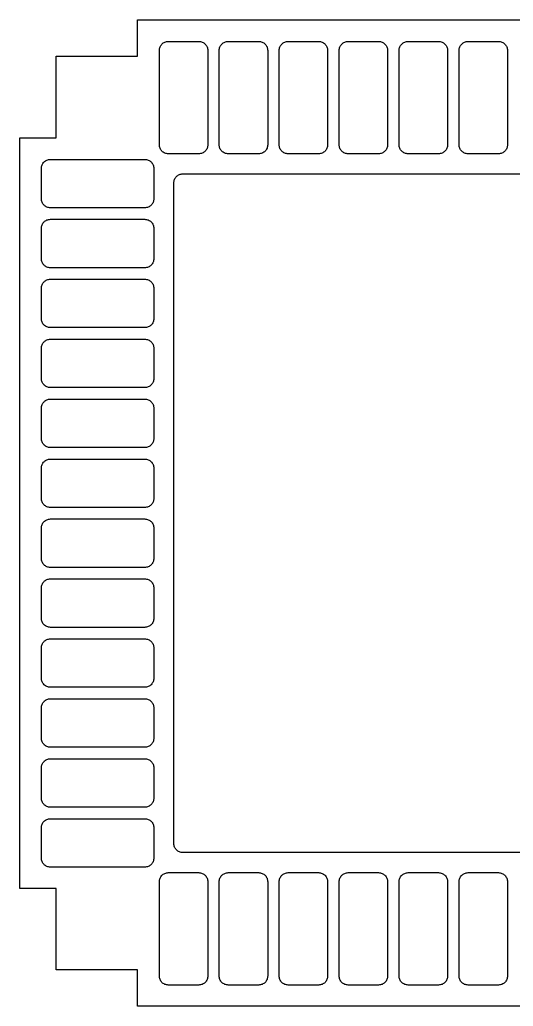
# Model space of a CAD drawing. Extents: x 0 to 143, y 0 to 190.
# Drawn here: x 108.19 to 112.31, y 103.89 to 112.12 of the extents above; entities that cross this region are included whole.
import ezdxf

# ---------------------------------------------------------------- set-up
doc = ezdxf.new("R2010")
doc.units = 0

msp = doc.modelspace()

# ---------------------------------------------------------------- linework, layer by layer
at = {"layer": 'Layer 1', "color": 7}
for points in [[(109.17174, 112.11774), (115.43538, 112.11774)], [(109.17174, 111.81294), (109.17174, 112.11774)], [(108.49356, 111.81294), (109.17174, 111.81294)], [(108.49356, 111.13222), (108.49356, 111.81294)], [(108.18876, 111.13222), (108.49356, 111.13222)], [(108.18876, 104.87112), (108.18876, 111.13222)], [(108.49356, 104.87112), (108.18876, 104.87112)], [(108.49356, 104.19294), (108.49356, 104.87112)], [(109.17174, 104.19294), (108.49356, 104.19294)], [(109.17174, 103.88814), (109.17174, 104.19294)], [(115.43538, 103.88814), (109.17174, 103.88814)]]:
    msp.add_lwpolyline(points, dxfattribs=at)
at = {"layer": 'Layer 1', "color": 16}
for points in [[(109.689392, 111.936384), (109.696758, 111.935368), (109.70387, 111.93359), (109.710728, 111.93105), (109.717332, 111.928002), (109.723682, 111.924192), (109.729524, 111.919874), (109.735112, 111.914794), (109.739938, 111.90946), (109.744256, 111.903364), (109.748066, 111.897268), (109.751368, 111.89041), (109.753654, 111.883552), (109.755686, 111.87644), (109.756702, 111.869074), (109.756956, 111.861708), (109.756956, 111.074308), (109.756702, 111.066942), (109.755686, 111.05983), (109.753654, 111.052718), (109.751368, 111.045606), (109.748066, 111.039002), (109.744256, 111.032652), (109.739938, 111.02681), (109.735112, 111.021476), (109.729524, 111.016396), (109.723682, 111.012078), (109.717332, 111.008268), (109.710728, 111.00522), (109.70387, 111.00268), (109.696758, 111.000902), (109.689392, 110.999886), (109.682026, 110.999378), (109.428026, 110.999378), (109.42066, 110.999886), (109.413294, 111.000902), (109.406182, 111.00268), (109.399324, 111.00522), (109.39272, 111.008268), (109.38637, 111.012078), (109.380528, 111.016396), (109.37494, 111.021476), (109.370114, 111.02681), (109.365542, 111.032652), (109.361732, 111.039002), (109.358684, 111.045606), (109.356144, 111.052718), (109.354366, 111.05983), (109.35335, 111.066942), (109.353096, 111.074308), (109.353096, 111.861708), (109.35335, 111.869074), (109.354366, 111.87644), (109.356144, 111.883552), (109.358684, 111.89041), (109.361732, 111.897268), (109.365542, 111.903364), (109.370114, 111.90946), (109.37494, 111.914794), (109.380528, 111.919874), (109.38637, 111.924192), (109.39272, 111.928002), (109.399324, 111.93105), (109.406182, 111.93359), (109.413294, 111.935368), (109.42066, 111.936384), (109.428026, 111.936892), (109.682026, 111.936892), (109.689392, 111.936384)], [(110.189264, 111.936384), (110.19663, 111.935368), (110.203742, 111.93359), (110.2106, 111.93105), (110.217458, 111.928002), (110.223554, 111.924192), (110.22965, 111.919874), (110.234984, 111.914794), (110.240064, 111.90946), (110.244382, 111.903364), (110.248192, 111.897268), (110.25124, 111.89041), (110.25378, 111.883552), (110.255558, 111.87644), (110.256574, 111.869074), (110.257082, 111.861708), (110.257082, 111.074308), (110.256574, 111.066942), (110.255558, 111.05983), (110.25378, 111.052718), (110.25124, 111.045606), (110.248192, 111.039002), (110.244382, 111.032652), (110.240064, 111.02681), (110.234984, 111.021476), (110.22965, 111.016396), (110.223554, 111.012078), (110.217458, 111.008268), (110.2106, 111.00522), (110.203742, 111.00268), (110.19663, 111.000902), (110.189264, 110.999886), (110.181898, 110.999378), (109.927898, 110.999378), (109.920532, 110.999886), (109.91342, 111.000902), (109.906308, 111.00268), (109.899196, 111.00522), (109.892592, 111.008268), (109.886242, 111.012078), (109.8804, 111.016396), (109.875066, 111.021476), (109.869986, 111.02681), (109.865668, 111.032652), (109.861858, 111.039002), (109.85881, 111.045606), (109.85627, 111.052718), (109.854492, 111.05983), (109.853476, 111.066942), (109.852968, 111.074308), (109.852968, 111.861708), (109.853476, 111.869074), (109.854492, 111.87644), (109.85627, 111.883552), (109.85881, 111.89041), (109.861858, 111.897268), (109.865668, 111.903364), (109.869986, 111.90946), (109.875066, 111.914794), (109.8804, 111.919874), (109.886242, 111.924192), (109.892592, 111.928002), (109.899196, 111.93105), (109.906308, 111.93359), (109.91342, 111.935368), (109.920532, 111.936384), (109.927898, 111.936892), (110.181898, 111.936892), (110.189264, 111.936384)], [(110.68939, 111.936384), (110.696756, 111.935368), (110.703868, 111.93359), (110.710726, 111.93105), (110.71733, 111.928002), (110.72368, 111.924192), (110.729522, 111.919874), (110.73511, 111.914794), (110.739936, 111.90946), (110.744254, 111.903364), (110.748064, 111.897268), (110.751366, 111.89041), (110.753652, 111.883552), (110.755684, 111.87644), (110.7567, 111.869074), (110.756954, 111.861708), (110.756954, 111.074308), (110.7567, 111.066942), (110.755684, 111.05983), (110.753652, 111.052718), (110.751366, 111.045606), (110.748064, 111.039002), (110.744254, 111.032652), (110.739936, 111.02681), (110.73511, 111.021476), (110.729522, 111.016396), (110.72368, 111.012078), (110.71733, 111.008268), (110.710726, 111.00522), (110.703868, 111.00268), (110.696756, 111.000902), (110.68939, 110.999886), (110.682024, 110.999378), (110.428024, 110.999378), (110.420658, 110.999886), (110.413292, 111.000902), (110.40618, 111.00268), (110.399322, 111.00522), (110.392718, 111.008268), (110.386368, 111.012078), (110.380526, 111.016396), (110.374938, 111.021476), (110.370112, 111.02681), (110.36554, 111.032652), (110.361984, 111.039002), (110.358682, 111.045606), (110.356142, 111.052718), (110.354364, 111.05983), (110.353348, 111.066942), (110.353094, 111.074308), (110.353094, 111.861708), (110.353348, 111.869074), (110.354364, 111.87644), (110.356142, 111.883552), (110.358682, 111.89041), (110.361984, 111.897268), (110.36554, 111.903364), (110.370112, 111.90946), (110.374938, 111.914794), (110.380526, 111.919874), (110.386368, 111.924192), (110.392718, 111.928002), (110.399322, 111.93105), (110.40618, 111.93359), (110.413292, 111.935368), (110.420658, 111.936384), (110.428024, 111.936892), (110.682024, 111.936892), (110.68939, 111.936384)], [(111.189262, 111.936384), (111.196628, 111.935368), (111.20374, 111.93359), (111.210598, 111.93105), (111.217456, 111.928002), (111.223552, 111.924192), (111.229648, 111.919874), (111.234982, 111.914794), (111.240062, 111.90946), (111.24438, 111.903364), (111.24819, 111.897268), (111.251238, 111.89041), (111.253778, 111.883552), (111.255556, 111.87644), (111.256572, 111.869074), (111.25708, 111.861708), (111.25708, 111.074308), (111.256572, 111.066942), (111.255556, 111.05983), (111.253778, 111.052718), (111.251238, 111.045606), (111.24819, 111.039002), (111.24438, 111.032652), (111.240062, 111.02681), (111.234982, 111.021476), (111.229648, 111.016396), (111.223552, 111.012078), (111.217456, 111.008268), (111.210598, 111.00522), (111.20374, 111.00268), (111.196628, 111.000902), (111.189262, 110.999886), (111.181896, 110.999378), (110.927896, 110.999378), (110.92053, 110.999886), (110.913418, 111.000902), (110.906306, 111.00268), (110.899194, 111.00522), (110.89259, 111.008268), (110.88624, 111.012078), (110.880398, 111.016396), (110.875064, 111.021476), (110.869984, 111.02681), (110.865666, 111.032652), (110.861856, 111.039002), (110.858808, 111.045606), (110.856268, 111.052718), (110.85449, 111.05983), (110.853474, 111.066942), (110.852966, 111.074308), (110.852966, 111.861708), (110.853474, 111.869074), (110.85449, 111.87644), (110.856268, 111.883552), (110.858808, 111.89041), (110.861856, 111.897268), (110.865666, 111.903364), (110.869984, 111.90946), (110.875064, 111.914794), (110.880398, 111.919874), (110.88624, 111.924192), (110.89259, 111.928002), (110.899194, 111.93105), (110.906306, 111.93359), (110.913418, 111.935368), (110.92053, 111.936384), (110.927896, 111.936892), (111.181896, 111.936892), (111.189262, 111.936384)], [(111.689388, 111.936384), (111.696754, 111.935368), (111.703866, 111.93359), (111.710724, 111.93105), (111.717328, 111.928002), (111.723678, 111.924192), (111.72952, 111.919874), (111.735108, 111.914794), (111.739934, 111.90946), (111.744252, 111.903364), (111.748062, 111.897268), (111.751364, 111.89041), (111.75365, 111.883552), (111.755682, 111.87644), (111.756698, 111.869074), (111.756952, 111.861708), (111.756952, 111.074308), (111.756698, 111.066942), (111.755682, 111.05983), (111.75365, 111.052718), (111.751364, 111.045606), (111.748062, 111.039002), (111.744252, 111.032652), (111.739934, 111.02681), (111.735108, 111.021476), (111.72952, 111.016396), (111.723678, 111.012078), (111.717328, 111.008268), (111.710724, 111.00522), (111.703866, 111.00268), (111.696754, 111.000902), (111.689388, 110.999886), (111.682022, 110.999378), (111.428022, 110.999378), (111.420656, 110.999886), (111.41329, 111.000902), (111.406178, 111.00268), (111.39932, 111.00522), (111.392716, 111.008268), (111.386366, 111.012078), (111.380524, 111.016396), (111.374936, 111.021476), (111.37011, 111.02681), (111.365538, 111.032652), (111.361982, 111.039002), (111.35868, 111.045606), (111.35614, 111.052718), (111.354362, 111.05983), (111.353346, 111.066942), (111.353092, 111.074308), (111.353092, 111.861708), (111.353346, 111.869074), (111.354362, 111.87644), (111.35614, 111.883552), (111.35868, 111.89041), (111.361982, 111.897268), (111.365538, 111.903364), (111.37011, 111.90946), (111.374936, 111.914794), (111.380524, 111.919874), (111.386366, 111.924192), (111.392716, 111.928002), (111.39932, 111.93105), (111.406178, 111.93359), (111.41329, 111.935368), (111.420656, 111.936384), (111.428022, 111.936892), (111.682022, 111.936892), (111.689388, 111.936384)], [(112.18926, 111.936384), (112.196626, 111.935368), (112.203738, 111.93359), (112.210596, 111.93105), (112.217454, 111.928002), (112.22355, 111.924192), (112.229646, 111.919874), (112.23498, 111.914794), (112.24006, 111.90946), (112.244378, 111.903364), (112.248188, 111.897268), (112.251236, 111.89041), (112.253776, 111.883552), (112.255554, 111.87644), (112.25657, 111.869074), (112.257078, 111.861708), (112.257078, 111.074308), (112.25657, 111.066942), (112.255554, 111.05983), (112.253776, 111.052718), (112.251236, 111.045606), (112.248188, 111.039002), (112.244378, 111.032652), (112.24006, 111.02681), (112.23498, 111.021476), (112.229646, 111.016396), (112.22355, 111.012078), (112.217454, 111.008268), (112.210596, 111.00522), (112.203738, 111.00268), (112.196626, 111.000902), (112.18926, 110.999886), (112.181894, 110.999378), (111.927894, 110.999378), (111.920528, 110.999886), (111.913416, 111.000902), (111.906304, 111.00268), (111.899192, 111.00522), (111.892588, 111.008268), (111.886238, 111.012078), (111.880396, 111.016396), (111.875062, 111.021476), (111.869982, 111.02681), (111.865664, 111.032652), (111.861854, 111.039002), (111.858806, 111.045606), (111.856266, 111.052718), (111.854488, 111.05983), (111.853472, 111.066942), (111.852964, 111.074308), (111.852964, 111.861708), (111.853472, 111.869074), (111.854488, 111.87644), (111.856266, 111.883552), (111.858806, 111.89041), (111.861854, 111.897268), (111.865664, 111.903364), (111.869982, 111.90946), (111.875062, 111.914794), (111.880396, 111.919874), (111.886238, 111.924192), (111.892588, 111.928002), (111.899192, 111.93105), (111.906304, 111.93359), (111.913416, 111.935368), (111.920528, 111.936384), (111.927894, 111.936892), (112.181894, 111.936892), (112.18926, 111.936384)], [(109.23905, 110.952642), (109.246162, 110.951626), (109.253274, 110.949848), (109.260386, 110.947308), (109.26699, 110.94426), (109.27334, 110.94045), (109.279182, 110.935878), (109.284516, 110.931052), (109.289596, 110.925464), (109.293914, 110.919622), (109.297724, 110.913272), (109.300772, 110.906668), (109.303312, 110.89981), (109.30509, 110.892698), (109.30636, 110.885332), (109.306614, 110.877966), (109.306614, 110.623966), (109.30636, 110.6166), (109.30509, 110.609488), (109.303312, 110.602122), (109.300772, 110.595264), (109.297724, 110.58866), (109.293914, 110.58231), (109.289596, 110.576468), (109.284516, 110.57088), (109.279182, 110.566054), (109.27334, 110.561736), (109.26699, 110.557926), (109.260386, 110.554624), (109.253274, 110.552338), (109.246162, 110.55056), (109.23905, 110.54929), (109.231684, 110.549036), (108.444284, 110.549036), (108.436918, 110.54929), (108.429552, 110.55056), (108.42244, 110.552338), (108.415582, 110.554624), (108.408724, 110.557926), (108.402628, 110.561736), (108.396532, 110.566054), (108.391198, 110.57088), (108.386118, 110.576468), (108.3818, 110.58231), (108.37799, 110.58866), (108.374942, 110.595264), (108.372402, 110.602122), (108.370624, 110.609488), (108.369608, 110.6166), (108.3691, 110.623966), (108.3691, 110.877966), (108.369608, 110.885332), (108.370624, 110.892698), (108.372402, 110.89981), (108.374942, 110.906668), (108.37799, 110.913272), (108.3818, 110.919622), (108.386118, 110.925464), (108.391198, 110.931052), (108.396532, 110.935878), (108.402628, 110.94045), (108.408724, 110.94426), (108.415582, 110.947308), (108.42244, 110.949848), (108.429552, 110.951626), (108.436918, 110.952642), (108.444284, 110.952896), (109.231684, 110.952896), (109.23905, 110.952642)], [(109.23905, 110.452516), (109.246162, 110.4515), (109.253274, 110.449722), (109.260386, 110.447182), (109.26699, 110.444134), (109.27334, 110.440324), (109.279182, 110.436006), (109.284516, 110.430926), (109.289596, 110.425592), (109.293914, 110.41975), (109.297724, 110.4134), (109.300772, 110.406796), (109.303312, 110.399684), (109.30509, 110.392572), (109.30636, 110.38546), (109.306614, 110.378094), (109.306614, 110.124094), (109.30636, 110.116728), (109.30509, 110.109362), (109.303312, 110.10225), (109.300772, 110.095392), (109.297724, 110.088534), (109.293914, 110.082438), (109.289596, 110.076342), (109.284516, 110.071008), (109.279182, 110.065928), (109.27334, 110.06161), (109.26699, 110.0578), (109.260386, 110.054752), (109.253274, 110.052212), (109.246162, 110.050434), (109.23905, 110.049418), (109.231684, 110.04891), (108.444284, 110.04891), (108.436918, 110.049418), (108.429552, 110.050434), (108.42244, 110.052212), (108.415582, 110.054752), (108.408724, 110.0578), (108.402628, 110.06161), (108.396532, 110.065928), (108.391198, 110.071008), (108.386118, 110.076342), (108.3818, 110.082438), (108.37799, 110.088534), (108.374942, 110.095392), (108.372402, 110.10225), (108.370624, 110.109362), (108.369608, 110.116728), (108.3691, 110.124094), (108.3691, 110.378094), (108.369608, 110.38546), (108.370624, 110.392572), (108.372402, 110.399684), (108.374942, 110.406796), (108.37799, 110.4134), (108.3818, 110.41975), (108.386118, 110.425592), (108.391198, 110.430926), (108.396532, 110.436006), (108.402628, 110.440324), (108.408724, 110.444134), (108.415582, 110.447182), (108.42244, 110.449722), (108.429552, 110.4515), (108.436918, 110.452516), (108.444284, 110.453024), (109.231684, 110.453024), (109.23905, 110.452516)], [(109.23905, 109.952644), (109.246162, 109.951628), (109.253274, 109.94985), (109.260386, 109.94731), (109.26699, 109.944262), (109.27334, 109.940452), (109.279182, 109.93588), (109.284516, 109.931054), (109.289596, 109.925466), (109.293914, 109.919624), (109.297724, 109.913274), (109.300772, 109.90667), (109.303312, 109.899812), (109.30509, 109.8927), (109.30636, 109.885334), (109.306614, 109.877968), (109.306614, 109.623968), (109.30636, 109.616602), (109.30509, 109.60949), (109.303312, 109.602124), (109.300772, 109.595266), (109.297724, 109.588662), (109.293914, 109.582312), (109.289596, 109.57647), (109.284516, 109.570882), (109.279182, 109.566056), (109.27334, 109.561738), (109.26699, 109.557928), (109.260386, 109.554626), (109.253274, 109.55234), (109.246162, 109.550562), (109.23905, 109.549292), (109.231684, 109.549038), (108.444284, 109.549038), (108.436918, 109.549292), (108.429552, 109.550562), (108.42244, 109.55234), (108.415582, 109.554626), (108.408724, 109.557928), (108.402628, 109.561738), (108.396532, 109.566056), (108.391198, 109.570882), (108.386118, 109.57647), (108.3818, 109.582312), (108.37799, 109.588662), (108.374942, 109.595266), (108.372402, 109.602124), (108.370624, 109.60949), (108.369608, 109.616602), (108.3691, 109.623968), (108.3691, 109.877968), (108.369608, 109.885334), (108.370624, 109.8927), (108.372402, 109.899812), (108.374942, 109.90667), (108.37799, 109.913274), (108.3818, 109.919624), (108.386118, 109.925466), (108.391198, 109.931054), (108.396532, 109.93588), (108.402628, 109.940452), (108.408724, 109.944262), (108.415582, 109.94731), (108.42244, 109.94985), (108.429552, 109.951628), (108.436918, 109.952644), (108.444284, 109.952898), (109.231684, 109.952898), (109.23905, 109.952644)], [(109.23905, 109.452518), (109.246162, 109.451502), (109.253274, 109.449724), (109.260386, 109.447184), (109.26699, 109.444136), (109.27334, 109.440326), (109.279182, 109.436008), (109.284516, 109.430928), (109.289596, 109.425594), (109.293914, 109.419752), (109.297724, 109.413402), (109.300772, 109.406798), (109.303312, 109.399686), (109.30509, 109.392574), (109.30636, 109.385462), (109.306614, 109.378096), (109.306614, 109.124096), (109.30636, 109.11673), (109.30509, 109.109364), (109.303312, 109.102252), (109.300772, 109.095394), (109.297724, 109.088536), (109.293914, 109.08244), (109.289596, 109.076344), (109.284516, 109.07101), (109.279182, 109.06593), (109.27334, 109.061612), (109.26699, 109.057802), (109.260386, 109.054754), (109.253274, 109.052214), (109.246162, 109.050436), (109.23905, 109.04942), (109.231684, 109.048912), (108.444284, 109.048912), (108.436918, 109.04942), (108.429552, 109.050436), (108.42244, 109.052214), (108.415582, 109.054754), (108.408724, 109.057802), (108.402628, 109.061612), (108.396532, 109.06593), (108.391198, 109.07101), (108.386118, 109.076344), (108.3818, 109.08244), (108.37799, 109.088536), (108.374942, 109.095394), (108.372402, 109.102252), (108.370624, 109.109364), (108.369608, 109.11673), (108.3691, 109.124096), (108.3691, 109.378096), (108.369608, 109.385462), (108.370624, 109.392574), (108.372402, 109.399686), (108.374942, 109.406798), (108.37799, 109.413402), (108.3818, 109.419752), (108.386118, 109.425594), (108.391198, 109.430928), (108.396532, 109.436008), (108.402628, 109.440326), (108.408724, 109.444136), (108.415582, 109.447184), (108.42244, 109.449724), (108.429552, 109.451502), (108.436918, 109.452518), (108.444284, 109.453026), (109.231684, 109.453026), (109.23905, 109.452518)], [(109.23905, 108.952646), (109.246162, 108.95163), (109.253274, 108.949852), (109.260386, 108.947312), (109.26699, 108.944264), (109.27334, 108.940454), (109.279182, 108.935882), (109.284516, 108.931056), (109.289596, 108.925468), (109.293914, 108.919626), (109.297724, 108.913276), (109.300772, 108.906672), (109.303312, 108.899814), (109.30509, 108.892702), (109.30636, 108.885336), (109.306614, 108.87797), (109.306614, 108.62397), (109.30636, 108.616604), (109.30509, 108.609492), (109.303312, 108.602126), (109.300772, 108.595268), (109.297724, 108.588664), (109.293914, 108.582314), (109.289596, 108.576472), (109.284516, 108.570884), (109.279182, 108.566058), (109.27334, 108.56174), (109.26699, 108.55793), (109.260386, 108.554628), (109.253274, 108.552342), (109.246162, 108.550564), (109.23905, 108.549294), (109.231684, 108.54904), (108.444284, 108.54904), (108.436918, 108.549294), (108.429552, 108.550564), (108.42244, 108.552342), (108.415582, 108.554628), (108.408724, 108.55793), (108.402628, 108.56174), (108.396532, 108.566058), (108.391198, 108.570884), (108.386118, 108.576472), (108.3818, 108.582314), (108.37799, 108.588664), (108.374942, 108.595268), (108.372402, 108.602126), (108.370624, 108.609492), (108.369608, 108.616604), (108.3691, 108.62397), (108.3691, 108.87797), (108.369608, 108.885336), (108.370624, 108.892702), (108.372402, 108.899814), (108.374942, 108.906672), (108.37799, 108.913276), (108.3818, 108.919626), (108.386118, 108.925468), (108.391198, 108.931056), (108.396532, 108.935882), (108.402628, 108.940454), (108.408724, 108.944264), (108.415582, 108.947312), (108.42244, 108.949852), (108.429552, 108.95163), (108.436918, 108.952646), (108.444284, 108.9529), (109.231684, 108.9529), (109.23905, 108.952646)], [(109.23905, 108.45252), (109.246162, 108.451504), (109.253274, 108.449726), (109.260386, 108.447186), (109.26699, 108.444138), (109.27334, 108.440328), (109.279182, 108.43601), (109.284516, 108.43093), (109.289596, 108.425596), (109.293914, 108.419754), (109.297724, 108.413404), (109.300772, 108.4068), (109.303312, 108.399688), (109.30509, 108.392576), (109.30636, 108.385464), (109.306614, 108.378098), (109.306614, 108.124098), (109.30636, 108.116732), (109.30509, 108.109366), (109.303312, 108.102254), (109.300772, 108.095396), (109.297724, 108.088538), (109.293914, 108.082442), (109.289596, 108.076346), (109.284516, 108.071012), (109.279182, 108.065932), (109.27334, 108.061614), (109.26699, 108.057804), (109.260386, 108.054756), (109.253274, 108.052216), (109.246162, 108.050438), (109.23905, 108.049422), (109.231684, 108.048914), (108.444284, 108.048914), (108.436918, 108.049422), (108.429552, 108.050438), (108.42244, 108.052216), (108.415582, 108.054756), (108.408724, 108.057804), (108.402628, 108.061614), (108.396532, 108.065932), (108.391198, 108.071012), (108.386118, 108.076346), (108.3818, 108.082442), (108.37799, 108.088538), (108.374942, 108.095396), (108.372402, 108.102254), (108.370624, 108.109366), (108.369608, 108.116732), (108.3691, 108.124098), (108.3691, 108.378098), (108.369608, 108.385464), (108.370624, 108.392576), (108.372402, 108.399688), (108.374942, 108.4068), (108.37799, 108.413404), (108.3818, 108.419754), (108.386118, 108.425596), (108.391198, 108.43093), (108.396532, 108.43601), (108.402628, 108.440328), (108.408724, 108.444138), (108.415582, 108.447186), (108.42244, 108.449726), (108.429552, 108.451504), (108.436918, 108.45252), (108.444284, 108.453028), (109.231684, 108.453028), (109.23905, 108.45252)], [(109.23905, 107.952648), (109.246162, 107.951632), (109.253274, 107.949854), (109.260386, 107.947314), (109.26699, 107.944266), (109.27334, 107.940456), (109.279182, 107.935884), (109.284516, 107.931058), (109.289596, 107.92547), (109.293914, 107.919628), (109.297724, 107.913278), (109.300772, 107.906674), (109.303312, 107.899816), (109.30509, 107.892704), (109.30636, 107.885338), (109.306614, 107.877972), (109.306614, 107.623972), (109.30636, 107.616606), (109.30509, 107.609494), (109.303312, 107.602128), (109.300772, 107.59527), (109.297724, 107.588666), (109.293914, 107.582316), (109.289596, 107.576474), (109.284516, 107.570886), (109.279182, 107.56606), (109.27334, 107.561742), (109.26699, 107.557932), (109.260386, 107.55463), (109.253274, 107.552344), (109.246162, 107.550566), (109.23905, 107.549296), (109.231684, 107.549042), (108.444284, 107.549042), (108.436918, 107.549296), (108.429552, 107.550566), (108.42244, 107.552344), (108.415582, 107.55463), (108.408724, 107.557932), (108.402628, 107.561742), (108.396532, 107.56606), (108.391198, 107.570886), (108.386118, 107.576474), (108.3818, 107.582316), (108.37799, 107.588666), (108.374942, 107.59527), (108.372402, 107.602128), (108.370624, 107.609494), (108.369608, 107.616606), (108.3691, 107.623972), (108.3691, 107.877972), (108.369608, 107.885338), (108.370624, 107.892704), (108.372402, 107.899816), (108.374942, 107.906674), (108.37799, 107.913278), (108.3818, 107.919628), (108.386118, 107.92547), (108.391198, 107.931058), (108.396532, 107.935884), (108.402628, 107.940456), (108.408724, 107.944266), (108.415582, 107.947314), (108.42244, 107.949854), (108.429552, 107.951632), (108.436918, 107.952648), (108.444284, 107.952902), (109.231684, 107.952902), (109.23905, 107.952648)], [(109.23905, 107.452522), (109.246162, 107.451506), (109.253274, 107.449728), (109.260386, 107.447188), (109.26699, 107.44414), (109.27334, 107.44033), (109.279182, 107.436012), (109.284516, 107.430932), (109.289596, 107.425598), (109.293914, 107.419756), (109.297724, 107.413406), (109.300772, 107.406802), (109.303312, 107.39969), (109.30509, 107.392578), (109.30636, 107.385466), (109.306614, 107.3781), (109.306614, 107.1241), (109.30636, 107.116734), (109.30509, 107.109368), (109.303312, 107.102256), (109.300772, 107.095398), (109.297724, 107.08854), (109.293914, 107.082444), (109.289596, 107.076348), (109.284516, 107.071014), (109.279182, 107.065934), (109.27334, 107.061616), (109.26699, 107.057806), (109.260386, 107.054758), (109.253274, 107.052218), (109.246162, 107.05044), (109.23905, 107.049424), (109.231684, 107.048916), (108.444284, 107.048916), (108.436918, 107.049424), (108.429552, 107.05044), (108.42244, 107.052218), (108.415582, 107.054758), (108.408724, 107.057806), (108.402628, 107.061616), (108.396532, 107.065934), (108.391198, 107.071014), (108.386118, 107.076348), (108.3818, 107.082444), (108.37799, 107.08854), (108.374942, 107.095398), (108.372402, 107.102256), (108.370624, 107.109368), (108.369608, 107.116734), (108.3691, 107.1241), (108.3691, 107.3781), (108.369608, 107.385466), (108.370624, 107.392578), (108.372402, 107.39969), (108.374942, 107.406802), (108.37799, 107.413406), (108.3818, 107.419756), (108.386118, 107.425598), (108.391198, 107.430932), (108.396532, 107.436012), (108.402628, 107.44033), (108.408724, 107.44414), (108.415582, 107.447188), (108.42244, 107.449728), (108.429552, 107.451506), (108.436918, 107.452522), (108.444284, 107.45303), (109.231684, 107.45303), (109.23905, 107.452522)], [(109.23905, 106.95265), (109.246162, 106.951634), (109.253274, 106.949856), (109.260386, 106.947316), (109.26699, 106.944268), (109.27334, 106.940458), (109.279182, 106.935886), (109.284516, 106.93106), (109.289596, 106.925472), (109.293914, 106.91963), (109.297724, 106.91328), (109.300772, 106.906676), (109.303312, 106.899818), (109.30509, 106.892706), (109.30636, 106.88534), (109.306614, 106.877974), (109.306614, 106.623974), (109.30636, 106.616608), (109.30509, 106.609242), (109.303312, 106.60213), (109.300772, 106.595272), (109.297724, 106.588668), (109.293914, 106.582318), (109.289596, 106.576476), (109.284516, 106.570888), (109.279182, 106.566062), (109.27334, 106.561744), (109.26699, 106.557934), (109.260386, 106.554632), (109.253274, 106.552346), (109.246162, 106.550568), (109.23905, 106.549298), (109.231684, 106.549044), (108.444284, 106.549044), (108.436918, 106.549298), (108.429552, 106.550568), (108.42244, 106.552346), (108.415582, 106.554632), (108.408724, 106.557934), (108.402628, 106.561744), (108.396532, 106.566062), (108.391198, 106.570888), (108.386118, 106.576476), (108.3818, 106.582318), (108.37799, 106.588668), (108.374942, 106.595272), (108.372402, 106.60213), (108.370624, 106.609242), (108.369608, 106.616608), (108.3691, 106.623974), (108.3691, 106.877974), (108.369608, 106.88534), (108.370624, 106.892706), (108.372402, 106.899818), (108.374942, 106.906676), (108.37799, 106.91328), (108.3818, 106.91963), (108.386118, 106.925472), (108.391198, 106.93106), (108.396532, 106.935886), (108.402628, 106.940458), (108.408724, 106.944268), (108.415582, 106.947316), (108.42244, 106.949856), (108.429552, 106.951634), (108.436918, 106.95265), (108.444284, 106.952904), (109.231684, 106.952904), (109.23905, 106.95265)], [(109.23905, 106.452524), (109.246162, 106.451508), (109.253274, 106.44973), (109.260386, 106.44719), (109.26699, 106.444142), (109.27334, 106.440332), (109.279182, 106.436014), (109.284516, 106.430934), (109.289596, 106.4256), (109.293914, 106.419758), (109.297724, 106.413408), (109.300772, 106.406804), (109.303312, 106.399692), (109.30509, 106.39258), (109.30636, 106.385468), (109.306614, 106.378102), (109.306614, 106.124102), (109.30636, 106.116736), (109.30509, 106.10937), (109.303312, 106.102258), (109.300772, 106.0954), (109.297724, 106.088542), (109.293914, 106.082446), (109.289596, 106.07635), (109.284516, 106.071016), (109.279182, 106.065936), (109.27334, 106.061618), (109.26699, 106.057808), (109.260386, 106.05476), (109.253274, 106.05222), (109.246162, 106.050442), (109.23905, 106.049426), (109.231684, 106.048918), (108.444284, 106.048918), (108.436918, 106.049426), (108.429552, 106.050442), (108.42244, 106.05222), (108.415582, 106.05476), (108.408724, 106.057808), (108.402628, 106.061618), (108.396532, 106.065936), (108.391198, 106.071016), (108.386118, 106.07635), (108.3818, 106.082446), (108.37799, 106.088542), (108.374942, 106.0954), (108.372402, 106.102258), (108.370624, 106.10937), (108.369608, 106.116736), (108.3691, 106.124102), (108.3691, 106.378102), (108.369608, 106.385468), (108.370624, 106.39258), (108.372402, 106.399692), (108.374942, 106.406804), (108.37799, 106.413408), (108.3818, 106.419758), (108.386118, 106.4256), (108.391198, 106.430934), (108.396532, 106.436014), (108.402628, 106.440332), (108.408724, 106.444142), (108.415582, 106.44719), (108.42244, 106.44973), (108.429552, 106.451508), (108.436918, 106.452524), (108.444284, 106.453032), (109.231684, 106.453032), (109.23905, 106.452524)], [(109.23905, 105.952652), (109.246162, 105.951636), (109.253274, 105.949858), (109.260386, 105.947318), (109.26699, 105.944016), (109.27334, 105.94046), (109.279182, 105.935888), (109.284516, 105.931062), (109.289596, 105.925474), (109.293914, 105.919632), (109.297724, 105.913282), (109.300772, 105.906678), (109.303312, 105.89982), (109.30509, 105.892708), (109.30636, 105.885342), (109.306614, 105.877976), (109.306614, 105.623976), (109.30636, 105.61661), (109.30509, 105.609244), (109.303312, 105.602132), (109.300772, 105.595274), (109.297724, 105.58867), (109.293914, 105.58232), (109.289596, 105.576478), (109.284516, 105.57089), (109.279182, 105.566064), (109.27334, 105.561746), (109.26699, 105.557936), (109.260386, 105.554634), (109.253274, 105.552348), (109.246162, 105.550316), (109.23905, 105.5493), (109.231684, 105.549046), (108.444284, 105.549046), (108.436918, 105.5493), (108.429552, 105.550316), (108.42244, 105.552348), (108.415582, 105.554634), (108.408724, 105.557936), (108.402628, 105.561746), (108.396532, 105.566064), (108.391198, 105.57089), (108.386118, 105.576478), (108.3818, 105.58232), (108.37799, 105.58867), (108.374942, 105.595274), (108.372402, 105.602132), (108.370624, 105.609244), (108.369608, 105.61661), (108.3691, 105.623976), (108.3691, 105.877976), (108.369608, 105.885342), (108.370624, 105.892708), (108.372402, 105.89982), (108.374942, 105.906678), (108.37799, 105.913282), (108.3818, 105.919632), (108.386118, 105.925474), (108.391198, 105.931062), (108.396532, 105.935888), (108.402628, 105.94046), (108.408724, 105.944016), (108.415582, 105.947318), (108.42244, 105.949858), (108.429552, 105.951636), (108.436918, 105.952652), (108.444284, 105.952906), (109.231684, 105.952906), (109.23905, 105.952652)], [(109.23905, 105.452526), (109.246162, 105.45151), (109.253274, 105.449732), (109.260386, 105.447192), (109.26699, 105.444144), (109.27334, 105.440334), (109.279182, 105.436016), (109.284516, 105.430936), (109.289596, 105.425602), (109.293914, 105.41976), (109.297724, 105.41341), (109.300772, 105.406806), (109.303312, 105.399694), (109.30509, 105.392582), (109.30636, 105.38547), (109.306614, 105.378104), (109.306614, 105.124104), (109.30636, 105.116738), (109.30509, 105.109372), (109.303312, 105.10226), (109.300772, 105.095402), (109.297724, 105.088544), (109.293914, 105.082448), (109.289596, 105.076352), (109.284516, 105.071018), (109.279182, 105.065938), (109.27334, 105.06162), (109.26699, 105.05781), (109.260386, 105.054762), (109.253274, 105.052222), (109.246162, 105.050444), (109.23905, 105.049428), (109.231684, 105.04892), (108.444284, 105.04892), (108.436918, 105.049428), (108.429552, 105.050444), (108.42244, 105.052222), (108.415582, 105.054762), (108.408724, 105.05781), (108.402628, 105.06162), (108.396532, 105.065938), (108.391198, 105.071018), (108.386118, 105.076352), (108.3818, 105.082448), (108.37799, 105.088544), (108.374942, 105.095402), (108.372402, 105.10226), (108.370624, 105.109372), (108.369608, 105.116738), (108.3691, 105.124104), (108.3691, 105.378104), (108.369608, 105.38547), (108.370624, 105.392582), (108.372402, 105.399694), (108.374942, 105.406806), (108.37799, 105.41341), (108.3818, 105.41976), (108.386118, 105.425602), (108.391198, 105.430936), (108.396532, 105.436016), (108.402628, 105.440334), (108.408724, 105.444144), (108.415582, 105.447192), (108.42244, 105.449732), (108.429552, 105.45151), (108.436918, 105.452526), (108.444284, 105.453034), (109.231684, 105.453034), (109.23905, 105.452526)], [(109.689392, 105.002184), (109.696758, 105.001168), (109.70387, 104.99939), (109.710728, 104.99685), (109.717332, 104.993802), (109.723682, 104.989992), (109.729524, 104.985674), (109.735112, 104.980594), (109.739938, 104.97526), (109.744256, 104.969164), (109.748066, 104.963068), (109.751368, 104.95621), (109.753654, 104.949352), (109.755686, 104.94224), (109.756702, 104.934874), (109.756956, 104.927508), (109.756956, 104.140108), (109.756702, 104.132742), (109.755686, 104.12563), (109.753654, 104.118518), (109.751368, 104.111406), (109.748066, 104.104802), (109.744256, 104.098452), (109.739938, 104.09261), (109.735112, 104.087276), (109.729524, 104.082196), (109.723682, 104.077878), (109.717332, 104.074068), (109.710728, 104.07102), (109.70387, 104.06848), (109.696758, 104.066702), (109.689392, 104.065686), (109.682026, 104.065178), (109.428026, 104.065178), (109.42066, 104.065686), (109.413294, 104.066702), (109.406182, 104.06848), (109.399324, 104.07102), (109.39272, 104.074068), (109.38637, 104.077878), (109.380528, 104.082196), (109.37494, 104.087276), (109.370114, 104.09261), (109.365542, 104.098452), (109.361732, 104.104802), (109.358684, 104.111406), (109.356144, 104.118518), (109.354366, 104.12563), (109.35335, 104.132742), (109.353096, 104.140108), (109.353096, 104.927508), (109.35335, 104.934874), (109.354366, 104.94224), (109.356144, 104.949352), (109.358684, 104.95621), (109.361732, 104.963068), (109.365542, 104.969164), (109.370114, 104.97526), (109.37494, 104.980594), (109.380528, 104.985674), (109.38637, 104.989992), (109.39272, 104.993802), (109.399324, 104.99685), (109.406182, 104.99939), (109.413294, 105.001168), (109.42066, 105.002184), (109.428026, 105.002692), (109.682026, 105.002692), (109.689392, 105.002184)], [(110.189264, 105.002184), (110.19663, 105.001168), (110.203742, 104.99939), (110.2106, 104.99685), (110.217458, 104.993802), (110.223554, 104.989992), (110.22965, 104.985674), (110.234984, 104.980594), (110.240064, 104.97526), (110.244382, 104.969164), (110.248192, 104.963068), (110.25124, 104.95621), (110.25378, 104.949352), (110.255558, 104.94224), (110.256574, 104.934874), (110.257082, 104.927508), (110.257082, 104.140108), (110.256574, 104.132742), (110.255558, 104.12563), (110.25378, 104.118518), (110.25124, 104.111406), (110.248192, 104.104802), (110.244382, 104.098452), (110.240064, 104.09261), (110.234984, 104.087276), (110.22965, 104.082196), (110.223554, 104.077878), (110.217458, 104.074068), (110.2106, 104.07102), (110.203742, 104.06848), (110.19663, 104.066702), (110.189264, 104.065686), (110.181898, 104.065178), (109.927898, 104.065178), (109.920532, 104.065686), (109.91342, 104.066702), (109.906308, 104.06848), (109.899196, 104.07102), (109.892592, 104.074068), (109.886242, 104.077878), (109.8804, 104.082196), (109.875066, 104.087276), (109.869986, 104.09261), (109.865668, 104.098452), (109.861858, 104.104802), (109.85881, 104.111406), (109.85627, 104.118518), (109.854492, 104.12563), (109.853476, 104.132742), (109.852968, 104.140108), (109.852968, 104.927508), (109.853476, 104.934874), (109.854492, 104.94224), (109.85627, 104.949352), (109.85881, 104.95621), (109.861858, 104.963068), (109.865668, 104.969164), (109.869986, 104.97526), (109.875066, 104.980594), (109.8804, 104.985674), (109.886242, 104.989992), (109.892592, 104.993802), (109.899196, 104.99685), (109.906308, 104.99939), (109.91342, 105.001168), (109.920532, 105.002184), (109.927898, 105.002692), (110.181898, 105.002692), (110.189264, 105.002184)], [(110.68939, 105.002184), (110.696756, 105.001168), (110.703868, 104.99939), (110.710726, 104.99685), (110.71733, 104.993802), (110.72368, 104.989992), (110.729522, 104.985674), (110.73511, 104.980594), (110.739936, 104.97526), (110.744254, 104.969164), (110.748064, 104.963068), (110.751366, 104.95621), (110.753652, 104.949352), (110.755684, 104.94224), (110.7567, 104.934874), (110.756954, 104.927508), (110.756954, 104.140108), (110.7567, 104.132742), (110.755684, 104.12563), (110.753652, 104.118518), (110.751366, 104.111406), (110.748064, 104.104802), (110.744254, 104.098452), (110.739936, 104.09261), (110.73511, 104.087276), (110.729522, 104.082196), (110.72368, 104.077878), (110.71733, 104.074068), (110.710726, 104.07102), (110.703868, 104.06848), (110.696756, 104.066702), (110.68939, 104.065686), (110.682024, 104.065178), (110.428024, 104.065178), (110.420658, 104.065686), (110.413292, 104.066702), (110.40618, 104.06848), (110.399322, 104.07102), (110.392718, 104.074068), (110.386368, 104.077878), (110.380526, 104.082196), (110.374938, 104.087276), (110.370112, 104.09261), (110.36554, 104.098452), (110.361984, 104.104802), (110.358682, 104.111406), (110.356142, 104.118518), (110.354364, 104.12563), (110.353348, 104.132742), (110.353094, 104.140108), (110.353094, 104.927508), (110.353348, 104.934874), (110.354364, 104.94224), (110.356142, 104.949352), (110.358682, 104.95621), (110.361984, 104.963068), (110.36554, 104.969164), (110.370112, 104.97526), (110.374938, 104.980594), (110.380526, 104.985674), (110.386368, 104.989992), (110.392718, 104.993802), (110.399322, 104.99685), (110.40618, 104.99939), (110.413292, 105.001168), (110.420658, 105.002184), (110.428024, 105.002692), (110.682024, 105.002692), (110.68939, 105.002184)], [(111.189262, 105.002184), (111.196628, 105.001168), (111.20374, 104.99939), (111.210598, 104.99685), (111.217456, 104.993802), (111.223552, 104.989992), (111.229648, 104.985674), (111.234982, 104.980594), (111.240062, 104.97526), (111.24438, 104.969164), (111.24819, 104.963068), (111.251238, 104.95621), (111.253778, 104.949352), (111.255556, 104.94224), (111.256572, 104.934874), (111.25708, 104.927508), (111.25708, 104.140108), (111.256572, 104.132742), (111.255556, 104.12563), (111.253778, 104.118518), (111.251238, 104.111406), (111.24819, 104.104802), (111.24438, 104.098452), (111.240062, 104.09261), (111.234982, 104.087276), (111.229648, 104.082196), (111.223552, 104.077878), (111.217456, 104.074068), (111.210598, 104.07102), (111.20374, 104.06848), (111.196628, 104.066702), (111.189262, 104.065686), (111.181896, 104.065178), (110.927896, 104.065178), (110.92053, 104.065686), (110.913418, 104.066702), (110.906306, 104.06848), (110.899194, 104.07102), (110.89259, 104.074068), (110.88624, 104.077878), (110.880398, 104.082196), (110.875064, 104.087276), (110.869984, 104.09261), (110.865666, 104.098452), (110.861856, 104.104802), (110.858808, 104.111406), (110.856268, 104.118518), (110.85449, 104.12563), (110.853474, 104.132742), (110.852966, 104.140108), (110.852966, 104.927508), (110.853474, 104.934874), (110.85449, 104.94224), (110.856268, 104.949352), (110.858808, 104.95621), (110.861856, 104.963068), (110.865666, 104.969164), (110.869984, 104.97526), (110.875064, 104.980594), (110.880398, 104.985674), (110.88624, 104.989992), (110.89259, 104.993802), (110.899194, 104.99685), (110.906306, 104.99939), (110.913418, 105.001168), (110.92053, 105.002184), (110.927896, 105.002692), (111.181896, 105.002692), (111.189262, 105.002184)], [(111.689388, 105.002184), (111.696754, 105.001168), (111.703866, 104.99939), (111.710724, 104.99685), (111.717328, 104.993802), (111.723678, 104.989992), (111.72952, 104.985674), (111.735108, 104.980594), (111.739934, 104.97526), (111.744252, 104.969164), (111.748062, 104.963068), (111.751364, 104.95621), (111.75365, 104.949352), (111.755682, 104.94224), (111.756698, 104.934874), (111.756952, 104.927508), (111.756952, 104.140108), (111.756698, 104.132742), (111.755682, 104.12563), (111.75365, 104.118518), (111.751364, 104.111406), (111.748062, 104.104802), (111.744252, 104.098452), (111.739934, 104.09261), (111.735108, 104.087276), (111.72952, 104.082196), (111.723678, 104.077878), (111.717328, 104.074068), (111.710724, 104.07102), (111.703866, 104.06848), (111.696754, 104.066702), (111.689388, 104.065686), (111.682022, 104.065178), (111.428022, 104.065178), (111.420656, 104.065686), (111.41329, 104.066702), (111.406178, 104.06848), (111.39932, 104.07102), (111.392716, 104.074068), (111.386366, 104.077878), (111.380524, 104.082196), (111.374936, 104.087276), (111.37011, 104.09261), (111.365538, 104.098452), (111.361982, 104.104802), (111.35868, 104.111406), (111.35614, 104.118518), (111.354362, 104.12563), (111.353346, 104.132742), (111.353092, 104.140108), (111.353092, 104.927508), (111.353346, 104.934874), (111.354362, 104.94224), (111.35614, 104.949352), (111.35868, 104.95621), (111.361982, 104.963068), (111.365538, 104.969164), (111.37011, 104.97526), (111.374936, 104.980594), (111.380524, 104.985674), (111.386366, 104.989992), (111.392716, 104.993802), (111.39932, 104.99685), (111.406178, 104.99939), (111.41329, 105.001168), (111.420656, 105.002184), (111.428022, 105.002692), (111.682022, 105.002692), (111.689388, 105.002184)], [(112.18926, 105.002184), (112.196626, 105.001168), (112.203738, 104.99939), (112.210596, 104.99685), (112.217454, 104.993802), (112.22355, 104.989992), (112.229646, 104.985674), (112.23498, 104.980594), (112.24006, 104.97526), (112.244378, 104.969164), (112.248188, 104.963068), (112.251236, 104.95621), (112.253776, 104.949352), (112.255554, 104.94224), (112.25657, 104.934874), (112.257078, 104.927508), (112.257078, 104.140108), (112.25657, 104.132742), (112.255554, 104.12563), (112.253776, 104.118518), (112.251236, 104.111406), (112.248188, 104.104802), (112.244378, 104.098452), (112.24006, 104.09261), (112.23498, 104.087276), (112.229646, 104.082196), (112.22355, 104.077878), (112.217454, 104.074068), (112.210596, 104.07102), (112.203738, 104.06848), (112.196626, 104.066702), (112.18926, 104.065686), (112.181894, 104.065178), (111.927894, 104.065178), (111.920528, 104.065686), (111.913416, 104.066702), (111.906304, 104.06848), (111.899192, 104.07102), (111.892588, 104.074068), (111.886238, 104.077878), (111.880396, 104.082196), (111.875062, 104.087276), (111.869982, 104.09261), (111.865664, 104.098452), (111.861854, 104.104802), (111.858806, 104.111406), (111.856266, 104.118518), (111.854488, 104.12563), (111.853472, 104.132742), (111.852964, 104.140108), (111.852964, 104.927508), (111.853472, 104.934874), (111.854488, 104.94224), (111.856266, 104.949352), (111.858806, 104.95621), (111.861854, 104.963068), (111.865664, 104.969164), (111.869982, 104.97526), (111.875062, 104.980594), (111.880396, 104.985674), (111.886238, 104.989992), (111.892588, 104.993802), (111.899192, 104.99685), (111.906304, 104.99939), (111.913416, 105.001168), (111.920528, 105.002184), (111.927894, 105.002692), (112.181894, 105.002692), (112.18926, 105.002184)]]:
    msp.add_lwpolyline(points, close=True, dxfattribs=at)
msp.add_lwpolyline([(115.060984, 105.170078), (109.549184, 105.170078), (109.541818, 105.170586), (109.534452, 105.171602), (109.52734, 105.17338), (109.520482, 105.17592), (109.513624, 105.178968), (109.507528, 105.182778), (109.501432, 105.187096), (109.496098, 105.192176), (109.491018, 105.19751), (109.4867, 105.203352), (109.48289, 105.209702), (109.479842, 105.216306), (109.477302, 105.223418), (109.475524, 105.23053), (109.474508, 105.237642), (109.474, 105.245008), (109.474, 110.756808), (109.474508, 110.764174), (109.475524, 110.77154), (109.477302, 110.778652), (109.479842, 110.78551), (109.48289, 110.792368), (109.4867, 110.798464), (109.491018, 110.80456), (109.496098, 110.809894), (109.501432, 110.814974), (109.507528, 110.819292), (109.513624, 110.823102), (109.520482, 110.82615), (109.52734, 110.82869), (109.534452, 110.830468), (109.541818, 110.831484), (109.549184, 110.831992), (115.060984, 110.831992)], dxfattribs=at)

doc.saveas('drawing.dxf')
